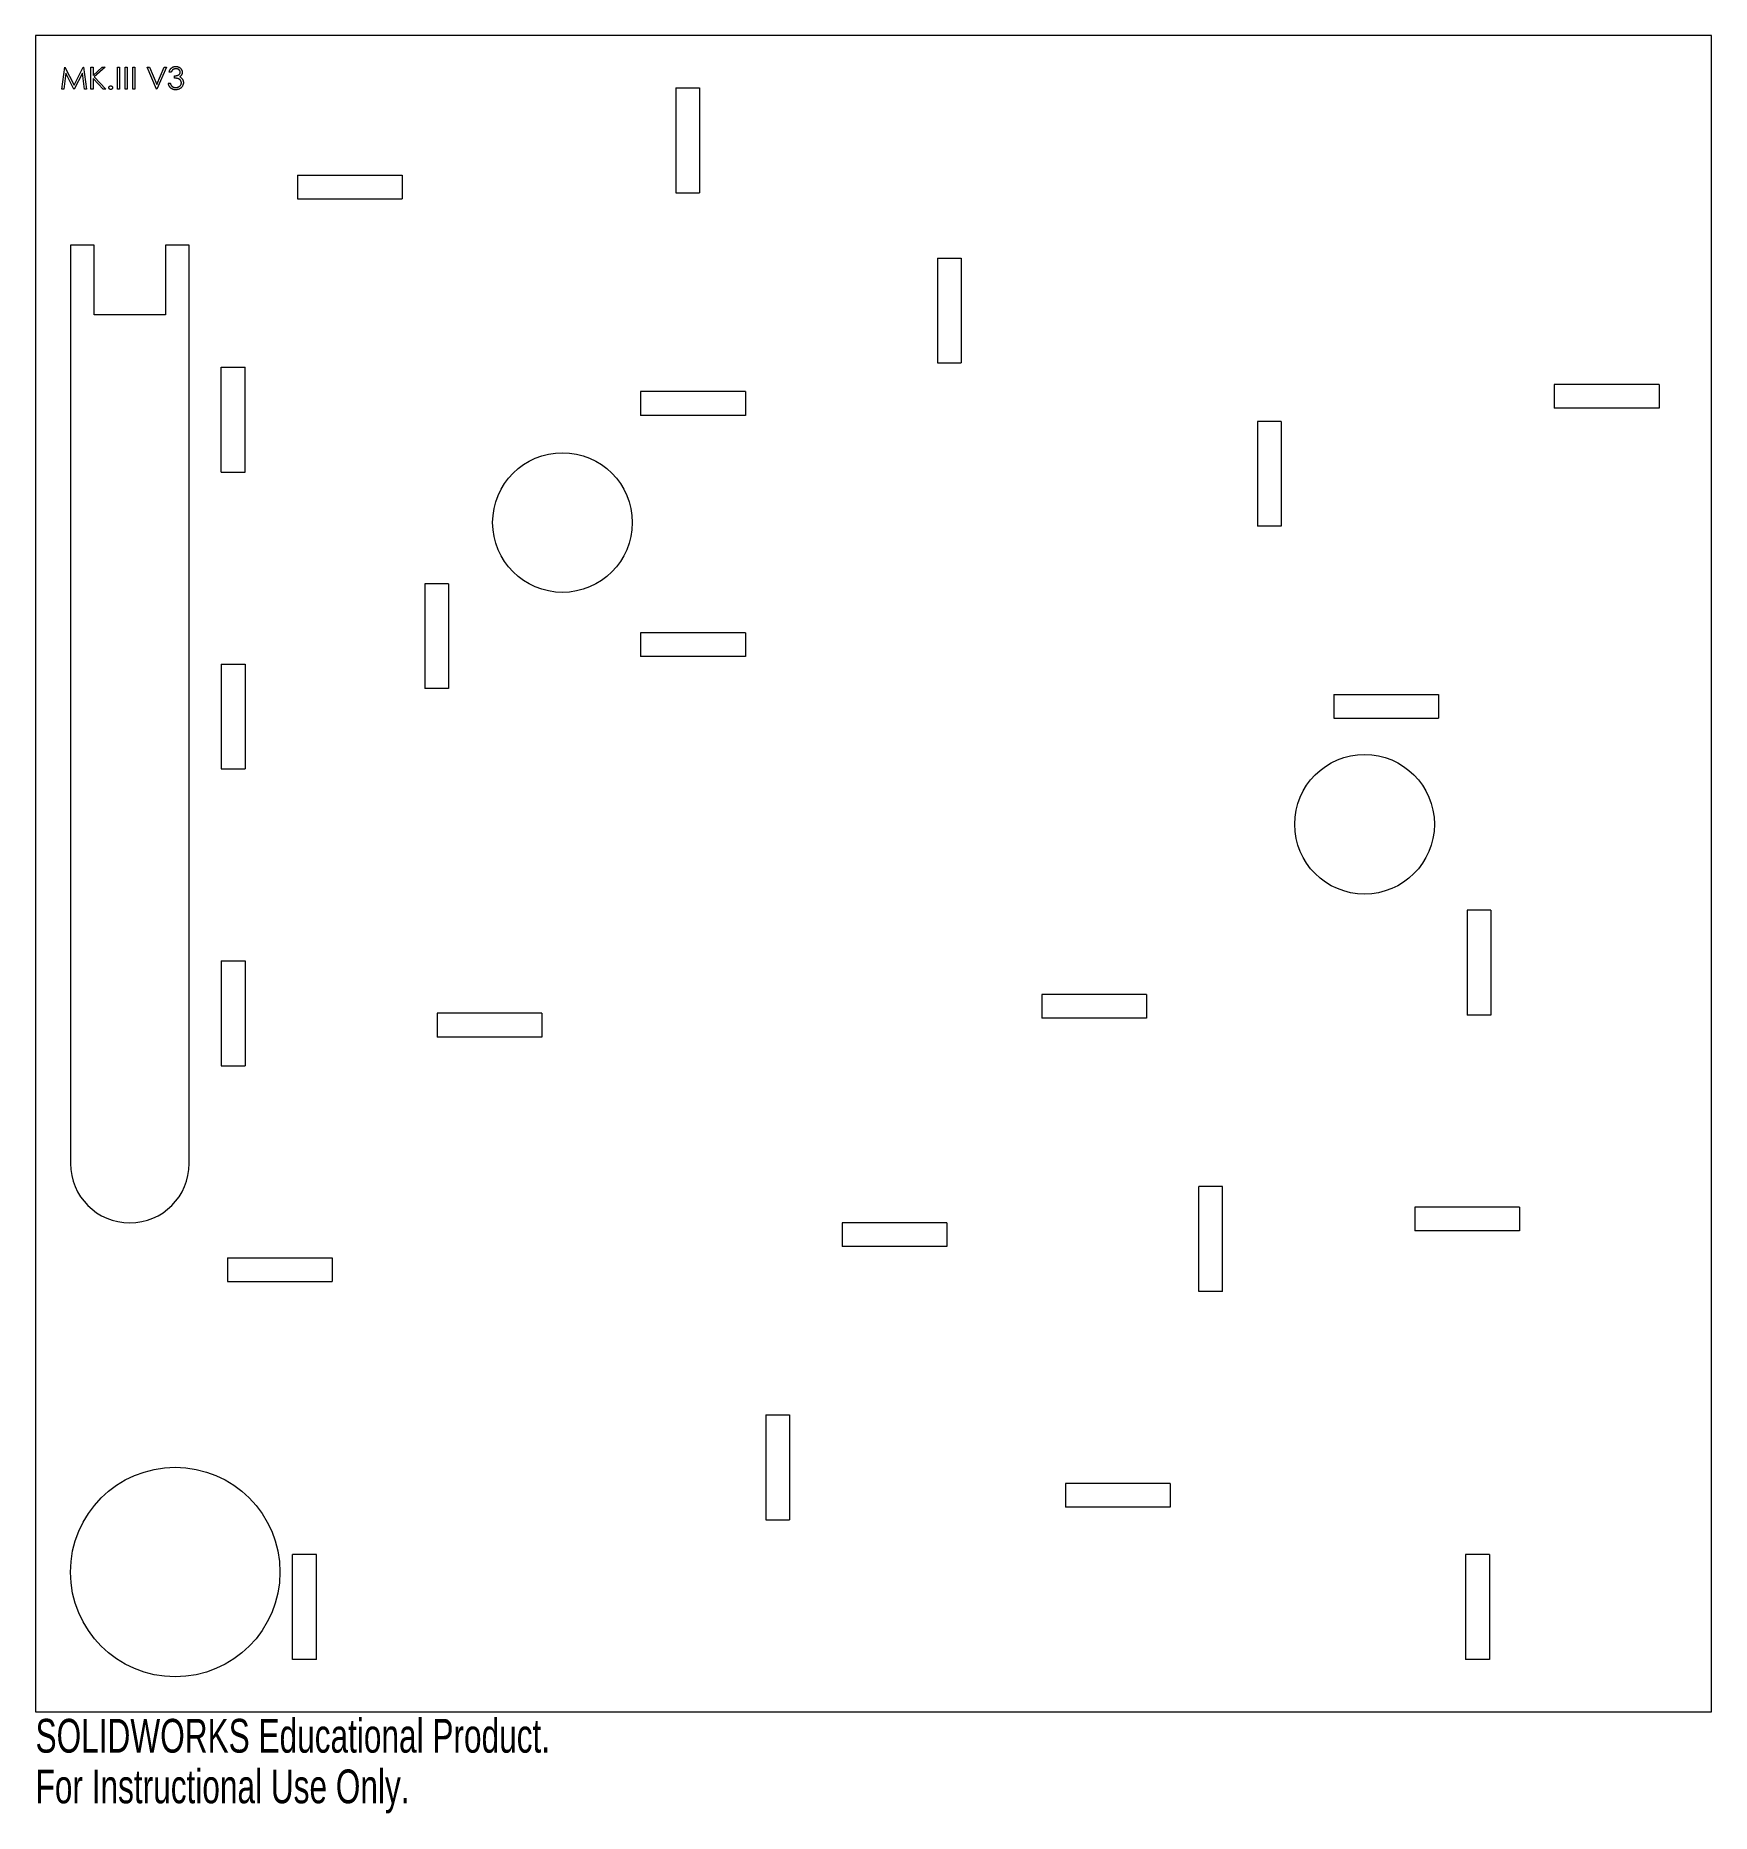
# Model space of a CAD drawing. Header units: millimetres. Extents: x -120 to 120, y -135 to 120.
import ezdxf

# ---------------------------------------------------------------- set-up
doc = ezdxf.new("R2010")
doc.units = ezdxf.units.MM
doc.styles.add('SLDTEXTSTYLE0', font='TXT', dxfattribs={"width": 0.7})

msp = doc.modelspace()

# ---------------------------------------------------------------- linework, layer by layer
at = {"color": 7, "linetype": 'Continuous', "lineweight": 15}
for p, q in [((120, 120), (-120, 120)), ((-120, 120), (-120, -120)), ((120, -120), (120, 120)), ((-116.25, 112.32), (-115.83, 115.49)), ((-115.66, 114.61), (-115.96, 112.32)), ((-115.83, 115.49), (-115.79, 115.49)), ((-115.79, 115.49), (-114.48, 112.89)), ((-114.51, 112.32), (-115.66, 114.61)), ((-114.48, 112.89), (-113.17, 115.49)), ((-113.3, 114.6), (-114.45, 112.32)), ((-113, 112.32), (-113.3, 114.6)), ((-113.17, 115.49), (-113.13, 115.49)), ((-113.13, 115.49), (-112.71, 112.32)), ((-112.06, 112.32), (-112.06, 115.49)), ((-112.06, 115.49), (-111.77, 115.49)), ((-111.77, 115.49), (-111.77, 114.28)), ((-111.77, 114.28), (-110.45, 115.49)), ((-110.04, 115.49), (-111.6, 114.07)), ((-110.45, 115.49), (-110.04, 115.49)), ((-108.27, 112.32), (-108.27, 115.49)), ((-108.27, 115.49), (-107.99, 115.49)), ((-107.99, 115.49), (-107.99, 112.32)), ((-107.17, 112.32), (-107.17, 115.49)), ((-107.17, 115.49), (-106.89, 115.49)), ((-106.89, 115.49), (-106.89, 112.32)), ((-106.07, 112.32), (-106.07, 115.49)), ((-106.07, 115.49), (-105.79, 115.49)), ((-105.79, 115.49), (-105.79, 112.32)), ((-102.66, 112.32), (-104, 115.49)), ((-104, 115.49), (-103.69, 115.49)), ((-103.69, 115.49), (-102.64, 112.99)), ((-102.64, 112.99), (-101.58, 115.49)), ((-101.27, 115.49), (-102.61, 112.32)), ((-101.58, 115.49), (-101.27, 115.49)), ((-100.58, 114.76), (-100.86, 114.76)), ((-115.96, 112.32), (-116.25, 112.32)), ((-114.45, 112.32), (-114.51, 112.32)), ((-112.71, 112.32), (-113, 112.32)), ((-111.77, 112.32), (-112.06, 112.32)), ((-110.3, 112.32), (-111.77, 113.85)), ((-111.77, 113.85), (-111.77, 112.32)), ((-111.6, 114.07), (-109.92, 112.32)), ((-109.92, 112.32), (-110.3, 112.32)), ((-107.99, 112.32), (-108.27, 112.32)), ((-106.89, 112.32), (-107.17, 112.32)), ((-105.79, 112.32), (-106.07, 112.32)), ((-102.61, 112.32), (-102.66, 112.32)), ((-100.99, 113.17), (-100.7, 113.17)), ((-100.09, 113.9), (-100.09, 114.23)), ((-28.33, 112.5), (-24.93, 112.5)), ((-28.33, 112.5), (-28.33, 97.5)), ((-24.93, 112.5), (-24.93, 97.5)), ((-82.5, 100), (-67.5, 100)), ((-82.5, 100), (-82.5, 96.6)), ((-67.5, 100), (-67.5, 96.6)), ((-28.33, 97.5), (-24.93, 97.5)), ((-82.5, 96.6), (-67.5, 96.6)), ((-115, 90), (-115, -41.5)), ((-111.6, 90), (-115, 90)), ((-111.6, 80), (-111.6, 90)), ((-98, 90), (-101.4, 90)), ((-101.4, 90), (-101.4, 80)), ((-98, -41.5), (-98, 90)), ((9.15, 88.12), (12.55, 88.12)), ((9.15, 88.12), (9.15, 73.12)), ((12.55, 88.12), (12.55, 73.12)), ((-101.4, 80), (-111.6, 80)), ((-93.4, 57.5), (-93.4, 72.5)), ((-93.4, 72.5), (-90, 72.5)), ((-90, 57.5), (-90, 72.5)), ((9.15, 73.12), (12.55, 73.12)), ((-18.35, 69.02), (-33.35, 69.02)), ((-33.35, 69.02), (-33.35, 65.62)), ((-18.35, 69.02), (-18.35, 65.62)), ((112.5, 70.04), (97.5, 70.04)), ((97.5, 70.04), (97.5, 66.64)), ((112.5, 70.04), (112.5, 66.64)), ((112.5, 66.64), (97.5, 66.64)), ((-18.35, 65.62), (-33.35, 65.62)), ((58.4, 64.76), (55, 64.76)), ((55, 64.76), (55, 49.76)), ((58.4, 64.76), (58.4, 49.76)), ((-93.4, 57.5), (-90, 57.5)), ((58.4, 49.76), (55, 49.76)), ((-60.85, 41.52), (-64.25, 41.52)), ((-64.25, 41.52), (-64.25, 26.52)), ((-60.85, 41.52), (-60.85, 26.52)), ((-18.35, 34.48), (-33.35, 34.48)), ((-33.35, 34.48), (-33.35, 31.08)), ((-18.35, 34.48), (-18.35, 31.08)), ((-18.35, 31.08), (-33.35, 31.08)), ((-93.4, 30), (-90, 30)), ((-93.4, 30), (-93.4, 15)), ((-90, 30), (-90, 15)), ((-60.85, 26.52), (-64.25, 26.52)), ((65.9, 25.66), (80.9, 25.66)), ((65.9, 25.66), (65.9, 22.26)), ((80.9, 25.66), (80.9, 22.26)), ((65.9, 22.26), (80.9, 22.26)), ((-93.4, 15), (-90, 15)), ((88.4, -5.24), (85, -5.24)), ((85, -5.24), (85, -20.24)), ((88.4, -5.24), (88.4, -20.24)), ((-93.4, -12.5), (-90, -12.5)), ((-93.4, -12.5), (-93.4, -27.5)), ((-90, -12.5), (-90, -27.5)), ((39.1, -17.31), (24.1, -17.31)), ((24.1, -17.31), (24.1, -20.71)), ((39.1, -17.31), (39.1, -20.71)), ((-47.5, -20), (-62.5, -20)), ((-62.5, -20), (-62.5, -23.4)), ((-47.5, -20), (-47.5, -23.4)), ((88.4, -20.24), (85, -20.24)), ((39.1, -20.71), (24.1, -20.71)), ((-47.5, -23.4), (-62.5, -23.4)), ((-93.4, -27.5), (-90, -27.5)), ((46.6, -59.81), (46.6, -44.81)), ((50, -44.81), (46.6, -44.81)), ((50, -59.81), (50, -44.81)), ((92.5, -47.74), (77.5, -47.74)), ((77.5, -47.74), (77.5, -51.14)), ((92.5, -47.74), (92.5, -51.14)), ((10.49, -50), (-4.51, -50)), ((-4.51, -50), (-4.51, -53.4)), ((10.49, -50), (10.49, -53.4)), ((10.49, -53.4), (-4.51, -53.4)), ((92.5, -51.14), (77.5, -51.14)), ((-92.5, -55), (-77.5, -55)), ((-92.5, -55), (-92.5, -58.4)), ((-77.5, -55), (-77.5, -58.4)), ((-92.5, -58.4), (-77.5, -58.4)), ((50, -59.81), (46.6, -59.81)), ((-15.41, -77.5), (-12.01, -77.5)), ((-15.41, -77.5), (-15.41, -92.5)), ((-12.01, -77.5), (-12.01, -92.5)), ((42.5, -87.31), (27.5, -87.31)), ((27.5, -87.31), (27.5, -90.71)), ((42.5, -87.31), (42.5, -90.71)), ((42.5, -90.71), (27.5, -90.71)), ((-15.41, -92.5), (-12.01, -92.5)), ((-83.18, -112.5), (-83.18, -97.5)), ((-79.78, -97.5), (-83.18, -97.5)), ((-79.78, -112.5), (-79.78, -97.5)), ((88.2, -97.5), (84.8, -97.5)), ((84.8, -97.5), (84.8, -112.5)), ((88.2, -97.5), (88.2, -112.5)), ((-79.78, -112.5), (-83.18, -112.5)), ((88.2, -112.5), (84.8, -112.5)), ((-120, -120), (120, -120))]:
    msp.add_line(p, q, dxfattribs=at)
for centre, radius in [((-44.54, 50.27), 10), ((70.32, 7.07), 10), ((-100, -100), 15)]:
    msp.add_circle(centre, radius, dxfattribs=at)
msp.add_arc((-106.5, -41.5), 8.5, 180, 0, dxfattribs=at)
for points, knots in [([(-100.86, 114.76), (-100.86, 114.79), (-100.84, 114.85), (-100.81, 114.94), (-100.78, 115.03), (-100.73, 115.11), (-100.69, 115.18), (-100.64, 115.25), (-100.58, 115.31), (-100.52, 115.36), (-100.46, 115.41), (-100.39, 115.46), (-100.32, 115.49), (-100.24, 115.52), (-100.17, 115.55), (-100.09, 115.56), (-100, 115.57), (-99.95, 115.57), (-99.92, 115.57)], [0, 0, 0, 0, 0.072625, 0.141977, 0.208985, 0.273957, 0.336889, 0.398745, 0.460116, 0.520825, 0.580994, 0.640152, 0.698622, 0.757271, 0.816427, 0.876254, 0.937165, 1, 1, 1, 1]), ([(-99.92, 115.25), (-99.95, 115.25), (-100.02, 115.24), (-100.12, 115.22), (-100.22, 115.19), (-100.29, 115.15), (-100.34, 115.11), (-100.38, 115.07), (-100.42, 115.03), (-100.45, 114.99), (-100.49, 114.94), (-100.52, 114.88), (-100.55, 114.82), (-100.57, 114.78), (-100.58, 114.76)], [0, 0, 0, 0, 0.122712, 0.239685, 0.351816, 0.463766, 0.520818, 0.579448, 0.640604, 0.705298, 0.773634, 0.844669, 0.920057, 1, 1, 1, 1]), ([(-100.09, 114.23), (-100.05, 114.23), (-99.98, 114.23), (-99.86, 114.25), (-99.76, 114.27), (-99.65, 114.3), (-99.56, 114.34), (-99.48, 114.39), (-99.42, 114.44), (-99.37, 114.49), (-99.33, 114.55), (-99.3, 114.62), (-99.28, 114.68), (-99.28, 114.73), (-99.28, 114.75)], [0, 0, 0, 0, 0.110166, 0.215787, 0.318027, 0.417574, 0.51165, 0.596162, 0.672935, 0.74367, 0.810677, 0.874059, 0.936696, 1, 1, 1, 1]), ([(-99.92, 115.57), (-99.88, 115.57), (-99.8, 115.57), (-99.68, 115.55), (-99.56, 115.51), (-99.45, 115.46), (-99.35, 115.4), (-99.25, 115.33), (-99.18, 115.25), (-99.11, 115.15), (-99.06, 115.06), (-99.02, 114.96), (-99, 114.85), (-98.99, 114.78), (-98.99, 114.75)], [0, 0, 0, 0, 0.090254, 0.17854, 0.266093, 0.354631, 0.441886, 0.525747, 0.608114, 0.690197, 0.770821, 0.848326, 0.924012, 1, 1, 1, 1]), ([(-99.28, 114.75), (-99.28, 114.77), (-99.28, 114.8), (-99.29, 114.85), (-99.3, 114.89), (-99.32, 114.94), (-99.35, 114.98), (-99.38, 115.02), (-99.42, 115.06), (-99.46, 115.1), (-99.5, 115.14), (-99.55, 115.17), (-99.61, 115.19), (-99.66, 115.21), (-99.72, 115.23), (-99.78, 115.24), (-99.85, 115.25), (-99.89, 115.25), (-99.92, 115.25)], [0, 0, 0, 0, 0.055275, 0.109966, 0.163247, 0.218076, 0.273301, 0.330909, 0.390995, 0.454176, 0.518862, 0.583311, 0.648517, 0.715031, 0.782502, 0.852323, 0.924928, 1, 1, 1, 1]), ([(-98.99, 114.75), (-98.99, 114.72), (-99, 114.65), (-99.01, 114.55), (-99.04, 114.46), (-99.08, 114.38), (-99.14, 114.3), (-99.2, 114.22), (-99.28, 114.16), (-99.33, 114.12), (-99.36, 114.1)], [0, 0, 0, 0, 0.128068, 0.250608, 0.37063, 0.490072, 0.610375, 0.734313, 0.863217, 1, 1, 1, 1]), ([(-109.49, 112.54), (-109.49, 112.56), (-109.49, 112.59), (-109.48, 112.64), (-109.45, 112.69), (-109.42, 112.73), (-109.38, 112.76), (-109.33, 112.79), (-109.28, 112.8), (-109.25, 112.8), (-109.23, 112.81)], [0, 0, 0, 0, 0.129097, 0.252046, 0.373905, 0.501038, 0.628171, 0.751376, 0.872426, 1, 1, 1, 1]), ([(-109.23, 112.28), (-109.25, 112.28), (-109.28, 112.28), (-109.33, 112.3), (-109.38, 112.32), (-109.42, 112.35), (-109.45, 112.39), (-109.48, 112.44), (-109.49, 112.49), (-109.49, 112.52), (-109.49, 112.54)], [0, 0, 0, 0, 0.127757, 0.249414, 0.372796, 0.500111, 0.62861, 0.750643, 0.873768, 1, 1, 1, 1]), ([(-109.23, 112.81), (-109.21, 112.8), (-109.18, 112.8), (-109.13, 112.79), (-109.08, 112.76), (-109.04, 112.73), (-109.01, 112.69), (-108.98, 112.64), (-108.97, 112.59), (-108.97, 112.56), (-108.96, 112.54)], [0, 0, 0, 0, 0.127519, 0.249986, 0.371792, 0.49887, 0.625948, 0.748492, 0.870959, 1, 1, 1, 1]), ([(-108.96, 112.54), (-108.97, 112.52), (-108.97, 112.49), (-108.98, 112.44), (-109.01, 112.39), (-109.04, 112.35), (-109.08, 112.32), (-109.13, 112.29), (-109.18, 112.28), (-109.21, 112.28), (-109.23, 112.28)], [0, 0, 0, 0, 0.1261777, 0.2488206, 0.37154, 0.4999837, 0.6272442, 0.7492255, 0.872298, 1, 1, 1, 1]), ([(-99.93, 112.24), (-99.96, 112.24), (-100.03, 112.24), (-100.13, 112.25), (-100.22, 112.27), (-100.31, 112.29), (-100.39, 112.33), (-100.48, 112.37), (-100.55, 112.42), (-100.62, 112.47), (-100.69, 112.54), (-100.75, 112.61), (-100.81, 112.68), (-100.85, 112.77), (-100.9, 112.86), (-100.93, 112.96), (-100.96, 113.06), (-100.98, 113.13), (-100.99, 113.17)], [0, 0, 0, 0, 0.065541, 0.128963, 0.190377, 0.250092, 0.308548, 0.366398, 0.424542, 0.48317, 0.542243, 0.601739, 0.662506, 0.724856, 0.789128, 0.856346, 0.926295, 1, 1, 1, 1]), ([(-100.7, 113.17), (-100.69, 113.15), (-100.68, 113.1), (-100.66, 113.03), (-100.63, 112.97), (-100.6, 112.91), (-100.57, 112.86), (-100.53, 112.81), (-100.49, 112.77), (-100.47, 112.75), (-100.45, 112.73)], [0, 0, 0, 0, 0.14977, 0.291316, 0.425966, 0.55216, 0.671527, 0.786122, 0.895325, 1, 1, 1, 1]), ([(-100.45, 112.73), (-100.44, 112.72), (-100.4, 112.69), (-100.34, 112.66), (-100.28, 112.63), (-100.22, 112.6), (-100.15, 112.58), (-100.08, 112.57), (-100, 112.56), (-99.95, 112.56), (-99.92, 112.56)], [0, 0, 0, 0, 0.118271, 0.236178, 0.355663, 0.475904, 0.600127, 0.728608, 0.861313, 1, 1, 1, 1]), ([(-99.11, 113.23), (-99.12, 113.26), (-99.12, 113.32), (-99.14, 113.41), (-99.17, 113.49), (-99.22, 113.57), (-99.28, 113.64), (-99.35, 113.71), (-99.43, 113.76), (-99.5, 113.8), (-99.57, 113.83), (-99.63, 113.84), (-99.69, 113.86), (-99.76, 113.87), (-99.83, 113.88), (-99.91, 113.89), (-100, 113.9), (-100.06, 113.9), (-100.09, 113.9)], [0, 0, 0, 0, 0.066909, 0.133485, 0.201035, 0.271234, 0.34288, 0.413836, 0.485977, 0.56023, 0.599884, 0.644055, 0.691892, 0.744688, 0.801492, 0.862858, 0.929328, 1, 1, 1, 1]), ([(-98.83, 113.26), (-98.83, 113.22), (-98.83, 113.13), (-98.86, 113), (-98.91, 112.87), (-98.97, 112.75), (-99.05, 112.63), (-99.14, 112.53), (-99.25, 112.44), (-99.37, 112.37), (-99.5, 112.31), (-99.63, 112.27), (-99.78, 112.24), (-99.88, 112.24), (-99.93, 112.24)], [0, 0, 0, 0, 0.079648, 0.158922, 0.239619, 0.322609, 0.406035, 0.487602, 0.569685, 0.653036, 0.737436, 0.822478, 0.909748, 1, 1, 1, 1]), ([(-99.92, 112.56), (-99.89, 112.56), (-99.83, 112.56), (-99.75, 112.57), (-99.67, 112.59), (-99.59, 112.61), (-99.52, 112.64), (-99.46, 112.67), (-99.39, 112.71), (-99.34, 112.76), (-99.28, 112.81), (-99.24, 112.87), (-99.2, 112.92), (-99.17, 112.98), (-99.14, 113.04), (-99.13, 113.1), (-99.12, 113.17), (-99.11, 113.21), (-99.11, 113.23)], [0, 0, 0, 0, 0.076072, 0.148752, 0.218403, 0.28576, 0.350598, 0.414964, 0.478069, 0.541761, 0.60435, 0.664075, 0.721464, 0.777587, 0.832644, 0.887844, 0.94346, 1, 1, 1, 1]), ([(-99.36, 114.1), (-99.33, 114.08), (-99.26, 114.05), (-99.17, 113.98), (-99.09, 113.91), (-99.04, 113.85), (-99.02, 113.82)], [0, 0, 0, 0, 0.25388, 0.503009, 0.750291, 1, 1, 1, 1]), ([(-99.02, 113.82), (-99, 113.8), (-98.97, 113.76), (-98.94, 113.7), (-98.9, 113.63), (-98.88, 113.56), (-98.86, 113.49), (-98.84, 113.41), (-98.83, 113.34), (-98.83, 113.29), (-98.83, 113.26)], [0, 0, 0, 0, 0.128136, 0.254173, 0.378112, 0.501712, 0.623986, 0.747096, 0.872875, 1, 1, 1, 1])]:
    msp.add_open_spline(points, degree=3, knots=knots, dxfattribs=at)

# ---------------------------------------------------------------- texts
at = {"color": 7, "linetype": 'Continuous', "char_height": 4.8336, "attachment_point": 1, "style": 'SLDTEXTSTYLE0'}
for s, insert in [('SOLIDWORKS Educational Product.', (-120, -121.02)), ('For Instructional Use Only.', (-120, -128.27))]:
    msp.add_mtext(s, dxfattribs=dict(at, insert=insert))

doc.saveas('drawing.dxf')
